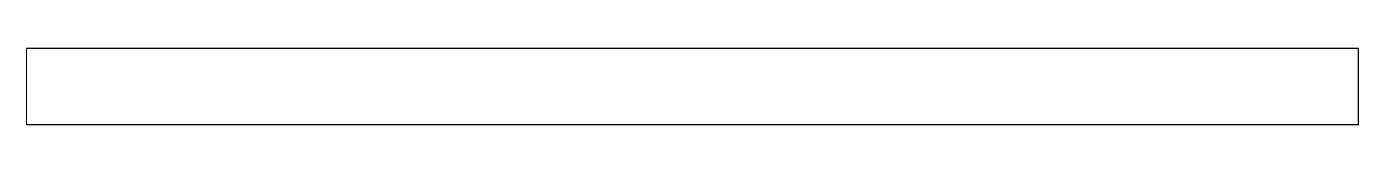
# Paper-space layout 'Layout1' of a CAD drawing. Header units: millimetres. Extents: x 0 to 257, y 90 to 105.
# The model-space entities are those that its viewports show. They can reach past a viewport. Long polylines and large blocks are cut down to what shows.
import ezdxf

# ---------------------------------------------------------------- set-up
doc = ezdxf.new("R2010")
doc.units = ezdxf.units.MM
doc.header["$LTSCALE"] = 10
doc.layers.add('MEMBERS', color=5, linetype='Continuous')

msp = doc.modelspace()

# ---------------------------------------------------------------- linework, layer by layer
at = {"layer": 'MEMBERS', "color": 3, "linetype": 'Continuous'}
for p, q in [((0, -7.5), (0, 7.5)), ((0, 7.5), (260.01, 7.5)), ((260.01, 7.5), (260.01, -7.5)), ((260.01, -7.5), (0, -7.5))]:
    msp.add_line(p, q, dxfattribs=at)

psp = doc.layouts.get("Layout1")

# ---------------------------------------------------------------- viewports
at = {"layer": '0'}
psp.add_viewport(center=(128.5, 97.5), size=(257, 14.82619), view_center_point=(130.01, 0), view_height=15, dxfattribs=at)

doc.saveas('drawing.dxf')
